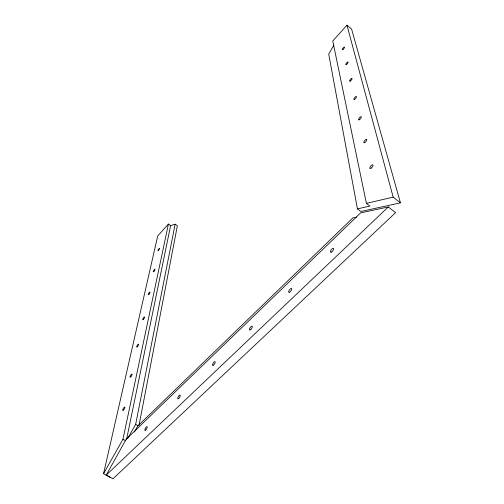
<?xml version="1.0" encoding="UTF-8"?>
<svg xmlns="http://www.w3.org/2000/svg" width="504" height="504" viewBox="0 0 504 504"><rect width="100%" height="100%" fill="white"/><g stroke="black" fill="none" stroke-linecap="round" stroke-linejoin="round"><path stroke-width="0.76" d="M139.016 425.414L177.37 225.729L175.146 224.192L170.623 225.578L168.424 224.059L157.702 236.004L103.553 473.691L110.187 477.395M127.726 438.442L135.671 424.299L175.146 224.192M126.529 439.595L170.623 225.578M103.553 473.691L122.963 439.255L168.424 224.059M134.492 431.934L137.812 425.943L352.819 217.948L356.593 217.161M106.262 475.064L126.069 439.368L360.618 212.896L388.288 206.949L395.615 212.631L112.959 478.8L106.262 475.064L388.288 206.949M333.957 44.932L328.715 54.136L357.449 208.87L360.883 211.491L400.447 202.835L351.616 29.15L346.966 25.2L332.76 41.019L366.408 203.358L369.917 206.06L357.449 208.87M366.408 203.358L393.17 197.146L400.447 202.835M122.963 439.255L125.559 440.761M135.671 424.299L138.228 425.804M346.966 25.2L393.17 197.146M359.415 119.719A2.066 0.674 -50.7 0 0 361.343 116.859A2.066 0.674 -50.7 0 0 359.081 118.333A2.066 0.674 -50.7 0 0 359.415 119.719M342.947 49.499A1.701 0.447 -50.7 0 0 344.516 47.181A1.701 0.447 -50.7 0 0 342.72 48.579A1.701 0.447 -50.7 0 0 342.947 49.499M354.633 99.332A1.959 0.605 -50.6 0 0 356.454 96.629A1.959 0.605 -50.6 0 0 354.331 98.091A1.959 0.605 -50.6 0 0 354.633 99.332M364.776 142.569A2.18 0.762 -50.8 0 0 366.811 139.52A2.18 0.762 -50.8 0 0 364.398 141.007A2.18 0.762 -50.8 0 0 364.776 142.569M346.462 64.493A1.777 0.491 -50.7 0 0 348.113 62.061A1.777 0.491 -50.7 0 0 346.216 63.485A1.777 0.491 -50.7 0 0 346.462 64.493M350.337 81.024A1.865 0.542 -50.6 0 0 352.069 78.466A1.865 0.542 -50.6 0 0 350.066 79.903A1.865 0.542 -50.6 0 0 350.337 81.024M371.228 168.065A2.312 0.869 -50.9 0 0 372.872 164.884A2.312 0.869 -50.9 0 0 370.106 167.07A2.312 0.869 -50.9 0 0 371.228 168.065M123.499 410.061A1.928 0.561 -59.2 0 0 124.847 407.188A1.928 0.561 -59.2 0 0 123.008 409.021A1.928 0.561 -59.2 0 0 123.499 410.061M148.926 294.311A1.556 0.397 -56.5 0 0 149.997 292.137A1.556 0.397 -56.5 0 0 148.441 293.807A1.556 0.397 -56.5 0 0 148.926 294.311M153.966 271.373A1.487 0.365 -56 0 0 154.98 269.325A1.487 0.365 -56 0 0 153.487 270.957A1.487 0.365 -56 0 0 153.966 271.373M130.807 376.816A1.814 0.51 -58.4 0 0 132.067 374.151A1.814 0.51 -58.4 0 0 130.309 375.94A1.814 0.51 -58.4 0 0 130.807 376.816M143.432 319.328A1.632 0.428 -57 0 0 144.56 317.01A1.632 0.428 -57 0 0 142.941 318.723A1.632 0.428 -57 0 0 143.432 319.328M158.602 250.255A1.424 0.334 -55.7 0 0 159.573 248.327A1.424 0.334 -55.7 0 0 158.13 249.915A1.424 0.334 -55.7 0 0 158.602 250.255M137.416 346.708A1.72 0.466 -57.6 0 0 138.606 344.232A1.72 0.466 -57.6 0 0 136.924 345.983A1.72 0.466 -57.6 0 0 137.416 346.708M213.734 364.959A2.218 0.794 -58.1 0 0 215.088 361.696A2.218 0.794 -58.1 0 0 212.757 363.938A2.218 0.794 -58.1 0 0 213.734 364.959M331.739 251.95A2.4 0.964 -53.5 0 0 333.528 248.478A2.4 0.964 -53.5 0 0 330.75 250.507A2.4 0.964 -53.5 0 0 331.739 251.95M178.775 398.425A2.18 0.743 -59.1 0 0 180.174 395.174A2.18 0.743 -59.1 0 0 177.975 397.291A2.18 0.743 -59.1 0 0 178.775 398.425M250.816 329.465A2.268 0.851 -56.8 0 0 252.12 326.195A2.268 0.851 -56.8 0 0 249.644 328.57A2.268 0.851 -56.8 0 0 250.816 329.465M289.819 292.081A2.325 0.907 -55.3 0 0 291.621 288.647A2.325 0.907 -55.3 0 0 289.057 290.493A2.325 0.907 -55.3 0 0 289.819 292.081M145.757 430.032A2.142 0.693 -59.9 0 0 147.2 426.794A2.142 0.693 -59.9 0 0 145.12 428.791A2.142 0.693 -59.9 0 0 145.757 430.032"/></g></svg>
